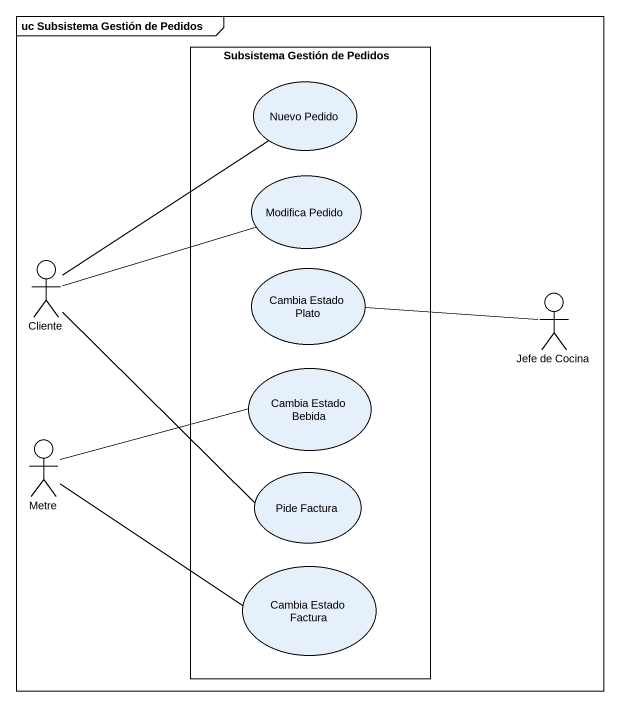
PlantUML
@startuml
mainframe uc Subsistema Gestión de Pedidos
rectangle "Subsistema Gestión de Pedidos" as Subsistema_Gestión_de {
  usecase "Nuevo Pedido" as Nuevo_Pedido
  usecase "Modifica Pedido" as Modifica_Pedido
  usecase "Cambia Estado Plato" as Cambia_Estado_Plato
  usecase "Cambia Estado Bebida" as Cambia_Estado_Bebida
  usecase "Pide Factura" as Pide_Factura
  usecase "Cambia Estado Factura" as Cambia_Estado_Factura
}
actor Cliente
actor "Jefe de Cocina" as Jefe_de_Cocina
actor Metre
Cliente -up- Nuevo_Pedido
Cliente -right- Modifica_Pedido
Cliente -- Pide_Factura
Jefe_de_Cocina -left- Cambia_Estado_Plato
Metre -right- Cambia_Estado_Bebida
Metre -right- Cambia_Estado_Factura
@enduml
